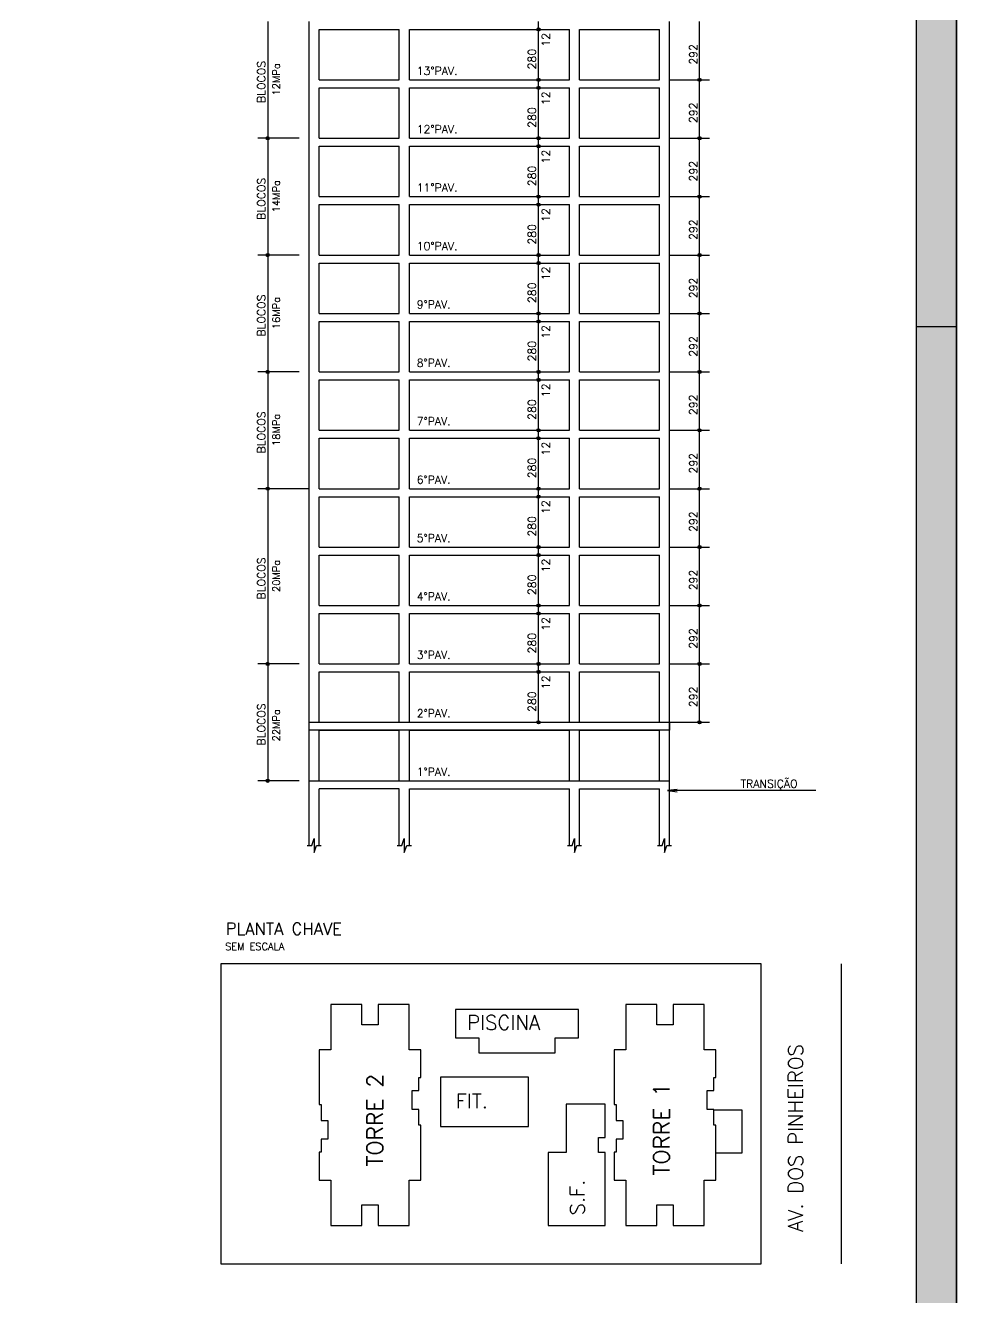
# Model space of a CAD drawing. Extents: x 187 to 6132, y -1204 to 3001.
# Drawn here: x 4969 to 6132, y 552 to 2142 of the extents above; entities that cross this region are included whole.
import ezdxf

# ---------------------------------------------------------------- set-up
doc = ezdxf.new("R2010")
doc.units = 0
doc.header["$LTSCALE"] = 100
doc.header["$MEASUREMENT"] = 0
doc.layers.get('0').update_dxf_attribs({"color": 245, "linetype": 'CONTINUOUS'})
for name, color, linetype in [('16', 5, 'CONTINUOUS'), ('2', 7, 'CONTINUOUS'), ('221', 102, 'CONTINUOUS'), ('235', 7, 'CONTINUOUS'), ('30', 7, 'CONTINUOUS')]:
    doc.layers.add(name, color=color, linetype=linetype)
doc.styles.get("Standard").update_dxf_attribs({"font": 'ROMANS.SHX'})

msp = doc.modelspace()

# ---------------------------------------------------------------- linework, layer by layer
for p, q in [((5323.10879, 2136.978609), (5323.10879, 2146.978605)), ((5773.10861, 2136.978609), (5773.10861, 2146.978605)), ((5323.10879, 2073.978605), (5323.10879, 2136.978609)), ((5335.608785, 2073.978605), (5335.608785, 2136.978609)), ((5335.608785, 2136.978609), (5435.608745, 2136.978609)), ((5435.608745, 2073.978605), (5435.608745, 2136.978609)), ((5435.608745, 2073.978605), (5435.608745, 2136.978609)), ((5448.10874, 2073.978605), (5448.10874, 2136.978609)), ((5448.10874, 2136.978609), (5648.10866, 2136.978609)), ((5648.10866, 2073.978605), (5648.10866, 2136.978609)), ((5660.608655, 2073.978605), (5660.608655, 2136.978609)), ((5660.608655, 2073.978605), (5660.608655, 2136.978609)), ((5660.608655, 2136.978609), (5760.608615, 2136.978609)), ((5760.608615, 2073.978605), (5760.608615, 2136.978609)), ((5773.10861, 2073.978605), (5773.10861, 2136.978609)), ((5323.10879, 2063.978506), (5323.10879, 2073.978502)), ((5335.608785, 2073.978502), (5435.608745, 2073.978502)), ((5448.10874, 2073.978502), (5648.10866, 2073.978502)), ((5660.608655, 2073.978502), (5760.608615, 2073.978502)), ((5773.10861, 2063.978506), (5773.10861, 2073.978502)), ((5323.10879, 2000.978502), (5323.10879, 2063.978506)), ((5335.608785, 2000.978502), (5335.608785, 2063.978506)), ((5335.608785, 2063.978506), (5435.608745, 2063.978506)), ((5435.608745, 2000.978502), (5435.608745, 2063.978506)), ((5435.608745, 2000.978502), (5435.608745, 2063.978506)), ((5448.10874, 2000.978502), (5448.10874, 2063.978506)), ((5448.10874, 2063.978506), (5648.10866, 2063.978506)), ((5648.10866, 2000.978502), (5648.10866, 2063.978506)), ((5660.608655, 2000.978502), (5660.608655, 2063.978506)), ((5660.608655, 2000.978502), (5660.608655, 2063.978506)), ((5660.608655, 2063.978506), (5760.608615, 2063.978506)), ((5760.608615, 2000.978502), (5760.608615, 2063.978506)), ((5773.10861, 2000.978502), (5773.10861, 2063.978506)), ((5323.10879, 1990.978402), (5323.10879, 2000.978398)), ((5323.10879, 1927.978398), (5323.10879, 1990.978402)), ((5335.608785, 2000.978398), (5435.608745, 2000.978398)), ((5335.608785, 1927.978398), (5335.608785, 1990.978402)), ((5335.608785, 1990.978402), (5435.608745, 1990.978402)), ((5435.608745, 1927.978398), (5435.608745, 1990.978402)), ((5435.608745, 1927.978398), (5435.608745, 1990.978402)), ((5448.10874, 2000.978398), (5648.10866, 2000.978398)), ((5448.10874, 1927.978398), (5448.10874, 1990.978402)), ((5448.10874, 1990.978402), (5648.10866, 1990.978402)), ((5648.10866, 1927.978398), (5648.10866, 1990.978402)), ((5660.608655, 2000.978398), (5760.608615, 2000.978398)), ((5660.608655, 1927.978398), (5660.608655, 1990.978402)), ((5660.608655, 1927.978398), (5660.608655, 1990.978402)), ((5660.608655, 1990.978402), (5760.608615, 1990.978402)), ((5760.608615, 1927.978398), (5760.608615, 1990.978402)), ((5773.10861, 1990.978402), (5773.10861, 2000.978398)), ((5773.10861, 1927.978398), (5773.10861, 1990.978402)), ((5323.10879, 1917.978299), (5323.10879, 1927.978295)), ((5335.608785, 1927.978295), (5435.608745, 1927.978295)), ((5448.10874, 1927.978295), (5648.10866, 1927.978295)), ((5660.608655, 1927.978295), (5760.608615, 1927.978295)), ((5773.10861, 1917.978299), (5773.10861, 1927.978295)), ((5323.10879, 1854.978295), (5323.10879, 1917.978299)), ((5335.608785, 1854.978295), (5335.608785, 1917.978299)), ((5335.608785, 1917.978299), (5435.608745, 1917.978299)), ((5435.608745, 1854.978295), (5435.608745, 1917.978299)), ((5435.608745, 1854.978295), (5435.608745, 1917.978299)), ((5448.10874, 1854.978295), (5448.10874, 1917.978299)), ((5448.10874, 1917.978299), (5648.10866, 1917.978299)), ((5648.10866, 1854.978295), (5648.10866, 1917.978299)), ((5660.608655, 1854.978295), (5660.608655, 1917.978299)), ((5660.608655, 1854.978295), (5660.608655, 1917.978299)), ((5660.608655, 1917.978299), (5760.608615, 1917.978299)), ((5760.608615, 1854.978295), (5760.608615, 1917.978299)), ((5773.10861, 1854.978295), (5773.10861, 1917.978299)), ((5323.10879, 1844.978196), (5323.10879, 1854.978192)), ((5323.10879, 1781.978192), (5323.10879, 1844.978196)), ((5335.608785, 1854.978192), (5435.608745, 1854.978192)), ((5335.608785, 1781.978192), (5335.608785, 1844.978196)), ((5335.608785, 1844.978196), (5435.608745, 1844.978196)), ((5435.608745, 1781.978192), (5435.608745, 1844.978196)), ((5435.608745, 1781.978192), (5435.608745, 1844.978196)), ((5448.10874, 1854.978192), (5648.10866, 1854.978192)), ((5448.10874, 1781.978192), (5448.10874, 1844.978196)), ((5448.10874, 1844.978196), (5648.10866, 1844.978196)), ((5648.10866, 1781.978192), (5648.10866, 1844.978196)), ((5660.608655, 1854.978192), (5760.608615, 1854.978192)), ((5660.608655, 1781.978192), (5660.608655, 1844.978196)), ((5660.608655, 1781.978192), (5660.608655, 1844.978196)), ((5660.608655, 1844.978196), (5760.608615, 1844.978196)), ((5760.608615, 1781.978192), (5760.608615, 1844.978196)), ((5773.10861, 1844.978196), (5773.10861, 1854.978192)), ((5773.10861, 1781.978192), (5773.10861, 1844.978196)), ((5323.10879, 1771.978093), (5323.10879, 1781.978089)), ((5335.608785, 1781.978089), (5435.608745, 1781.978089)), ((5448.10874, 1781.978089), (5648.10866, 1781.978089)), ((5660.608655, 1781.978089), (5760.608615, 1781.978089)), ((5773.10861, 1771.978093), (5773.10861, 1781.978089)), ((5323.10879, 1708.978089), (5323.10879, 1771.978093)), ((5335.608785, 1708.978089), (5335.608785, 1771.978093)), ((5335.608785, 1771.978093), (5435.608745, 1771.978093)), ((5435.608745, 1708.978089), (5435.608745, 1771.978093)), ((5435.608745, 1708.978089), (5435.608745, 1771.978093)), ((5448.10874, 1708.978089), (5448.10874, 1771.978093)), ((5448.10874, 1771.978093), (5648.10866, 1771.978093)), ((5648.10866, 1708.978089), (5648.10866, 1771.978093)), ((5660.608655, 1708.978089), (5660.608655, 1771.978093)), ((5660.608655, 1708.978089), (5660.608655, 1771.978093)), ((5660.608655, 1771.978093), (5760.608615, 1771.978093)), ((5760.608615, 1708.978089), (5760.608615, 1771.978093)), ((5773.10861, 1708.978089), (5773.10861, 1771.978093)), ((6081.530458, 1765.709975), (6131.530458, 1765.709975)), ((5323.10879, 1698.977989), (5323.10879, 1708.977985)), ((5335.608785, 1708.977985), (5435.608745, 1708.977985)), ((5448.10874, 1708.977985), (5648.10866, 1708.977985)), ((5660.608655, 1708.977985), (5760.608615, 1708.977985)), ((5773.10861, 1698.977989), (5773.10861, 1708.977985)), ((5323.10879, 1635.977985), (5323.10879, 1698.977989)), ((5335.608785, 1635.977985), (5335.608785, 1698.977989)), ((5335.608785, 1698.977989), (5435.608745, 1698.977989)), ((5435.608745, 1635.977985), (5435.608745, 1698.977989)), ((5435.608745, 1635.977985), (5435.608745, 1698.977989)), ((5448.10874, 1635.977985), (5448.10874, 1698.977989)), ((5448.10874, 1698.977989), (5648.10866, 1698.977989)), ((5648.10866, 1635.977985), (5648.10866, 1698.977989)), ((5660.608655, 1635.977985), (5660.608655, 1698.977989)), ((5660.608655, 1635.977985), (5660.608655, 1698.977989)), ((5660.608655, 1698.977989), (5760.608615, 1698.977989)), ((5760.608615, 1635.977985), (5760.608615, 1698.977989)), ((5773.10861, 1635.977985), (5773.10861, 1698.977989)), ((5323.10879, 1625.977886), (5323.10879, 1635.977882)), ((5323.10879, 1562.977882), (5323.10879, 1625.977886)), ((5335.608785, 1635.977882), (5435.608745, 1635.977882)), ((5335.608785, 1562.977882), (5335.608785, 1625.977886)), ((5335.608785, 1625.977886), (5435.608745, 1625.977886)), ((5435.608745, 1562.977882), (5435.608745, 1625.977886)), ((5435.608745, 1562.977882), (5435.608745, 1625.977886)), ((5448.10874, 1635.977882), (5648.10866, 1635.977882)), ((5448.10874, 1562.977882), (5448.10874, 1625.977886)), ((5448.10874, 1625.977886), (5648.10866, 1625.977886)), ((5648.10866, 1562.977882), (5648.10866, 1625.977886)), ((5660.608655, 1635.977882), (5760.608615, 1635.977882)), ((5660.608655, 1562.977882), (5660.608655, 1625.977886)), ((5660.608655, 1562.977882), (5660.608655, 1625.977886)), ((5660.608655, 1625.977886), (5760.608615, 1625.977886)), ((5760.608615, 1562.977882), (5760.608615, 1625.977886)), ((5773.10861, 1625.977886), (5773.10861, 1635.977882)), ((5773.10861, 1562.977882), (5773.10861, 1625.977886)), ((5323.10879, 1552.977783), (5323.10879, 1562.977779)), ((5335.608785, 1562.977779), (5435.608745, 1562.977779)), ((5448.10874, 1562.977779), (5648.10866, 1562.977779)), ((5660.608655, 1562.977779), (5760.608615, 1562.977779)), ((5773.10861, 1552.977783), (5773.10861, 1562.977779)), ((5323.10879, 1489.977779), (5323.10879, 1552.977783)), ((5335.608785, 1489.977779), (5335.608785, 1552.977783)), ((5335.608785, 1552.977783), (5435.608745, 1552.977783)), ((5435.608745, 1489.977779), (5435.608745, 1552.977783)), ((5435.608745, 1489.977779), (5435.608745, 1552.977783)), ((5448.10874, 1489.977779), (5448.10874, 1552.977783)), ((5448.10874, 1552.977783), (5648.10866, 1552.977783)), ((5648.10866, 1489.977779), (5648.10866, 1552.977783)), ((5660.608655, 1489.977779), (5660.608655, 1552.977783)), ((5660.608655, 1489.977779), (5660.608655, 1552.977783)), ((5660.608655, 1552.977783), (5760.608615, 1552.977783)), ((5760.608615, 1489.977779), (5760.608615, 1552.977783)), ((5773.10861, 1489.977779), (5773.10861, 1552.977783)), ((5323.10879, 1479.97768), (5323.10879, 1489.977676)), ((5323.10879, 1416.977676), (5323.10879, 1479.97768)), ((5335.608785, 1489.977676), (5435.608745, 1489.977676)), ((5335.608785, 1416.977676), (5335.608785, 1479.97768)), ((5335.608785, 1479.97768), (5435.608745, 1479.97768)), ((5435.608745, 1416.977676), (5435.608745, 1479.97768)), ((5435.608745, 1416.977676), (5435.608745, 1479.97768)), ((5448.10874, 1489.977676), (5648.10866, 1489.977676)), ((5448.10874, 1416.977676), (5448.10874, 1479.97768)), ((5448.10874, 1479.97768), (5648.10866, 1479.97768)), ((5648.10866, 1416.977676), (5648.10866, 1479.97768)), ((5660.608655, 1489.977676), (5760.608615, 1489.977676)), ((5660.608655, 1416.977676), (5660.608655, 1479.97768)), ((5660.608655, 1416.977676), (5660.608655, 1479.97768)), ((5660.608655, 1479.97768), (5760.608615, 1479.97768)), ((5760.608615, 1416.977676), (5760.608615, 1479.97768)), ((5773.10861, 1479.97768), (5773.10861, 1489.977676)), ((5773.10861, 1416.977676), (5773.10861, 1479.97768)), ((5323.10879, 1406.977576), (5323.10879, 1416.977572)), ((5335.608785, 1416.977572), (5435.608745, 1416.977572)), ((5448.10874, 1416.977572), (5648.10866, 1416.977572)), ((5660.608655, 1416.977572), (5760.608615, 1416.977572)), ((5773.10861, 1406.977576), (5773.10861, 1416.977572)), ((5323.10879, 1343.977572), (5323.10879, 1406.977576)), ((5335.608785, 1343.977572), (5335.608785, 1406.977576)), ((5335.608785, 1406.977576), (5435.608745, 1406.977576)), ((5435.608745, 1343.977572), (5435.608745, 1406.977576)), ((5435.608745, 1343.977572), (5435.608745, 1406.977576)), ((5448.10874, 1343.977572), (5448.10874, 1406.977576)), ((5448.10874, 1406.977576), (5648.10866, 1406.977576)), ((5648.10866, 1343.977572), (5648.10866, 1406.977576)), ((5660.608655, 1343.977572), (5660.608655, 1406.977576)), ((5660.608655, 1343.977572), (5660.608655, 1406.977576)), ((5660.608655, 1406.977576), (5760.608615, 1406.977576)), ((5760.608615, 1343.977572), (5760.608615, 1406.977576)), ((5773.10861, 1343.977572), (5773.10861, 1406.977576)), ((5323.10879, 1333.977473), (5323.10879, 1343.977469)), ((5335.608785, 1343.977469), (5435.608745, 1343.977469)), ((5448.10874, 1343.977469), (5648.10866, 1343.977469)), ((5660.608655, 1343.977469), (5760.608615, 1343.977469)), ((5773.10861, 1333.977473), (5773.10861, 1343.977469)), ((5323.10879, 1270.977469), (5323.10879, 1333.977473)), ((5335.608785, 1270.977469), (5335.608785, 1333.977473)), ((5335.608785, 1333.977473), (5435.608745, 1333.977473)), ((5435.608745, 1270.977469), (5435.608745, 1333.977473)), ((5435.608745, 1270.977469), (5435.608745, 1333.977473)), ((5448.10874, 1270.977469), (5448.10874, 1333.977473)), ((5448.10874, 1333.977473), (5648.10866, 1333.977473)), ((5648.10866, 1270.977469), (5648.10866, 1333.977473)), ((5660.608655, 1270.977469), (5660.608655, 1333.977473)), ((5660.608655, 1270.977469), (5660.608655, 1333.977473)), ((5660.608655, 1333.977473), (5760.608615, 1333.977473)), ((5760.608615, 1270.977469), (5760.608615, 1333.977473)), ((5773.10861, 1270.977469), (5773.10861, 1333.977473)), ((5323.10879, 1260.977473), (5323.10879, 1270.977469)), ((5323.10879, 1197.977469), (5323.10879, 1260.977473)), ((5335.608785, 1270.977469), (5435.608745, 1270.977469)), ((5435.608745, 1260.977473), (5335.608785, 1260.977473)), ((5335.608785, 1197.977469), (5335.608785, 1260.977473)), ((5335.608785, 1260.977473), (5435.608745, 1260.977473)), ((5435.608745, 1197.977469), (5435.608745, 1260.977473)), ((5435.608745, 1197.977469), (5435.608745, 1260.977473)), ((5448.10874, 1270.977469), (5648.10866, 1270.977469)), ((5448.10874, 1270.977366), (5648.10866, 1270.977366)), ((5448.10874, 1260.977473), (5648.10866, 1260.977473)), ((5448.10874, 1197.977469), (5448.10874, 1260.977473)), ((5448.10874, 1260.977473), (5648.10866, 1260.977473)), ((5648.10866, 1197.977469), (5648.10866, 1260.977473)), ((5660.608655, 1270.977469), (5760.608615, 1270.977469)), ((5660.608655, 1260.977473), (5760.608615, 1260.977473)), ((5660.608655, 1197.977469), (5660.608655, 1260.977473)), ((5660.608655, 1197.977469), (5660.608655, 1260.977473)), ((5660.608655, 1260.977473), (5760.608615, 1260.977473)), ((5760.608615, 1197.977469), (5760.608615, 1260.977473)), ((5773.10861, 1260.977473), (5773.10861, 1270.977469)), ((5773.10861, 1197.977469), (5773.10861, 1260.977473)), ((5323.10879, 1187.977473), (5323.10879, 1197.977469)), ((5323.10879, 1197.977469), (5448.10874, 1197.977469)), ((5448.10874, 1197.977469), (5648.10866, 1197.977469)), ((5448.10874, 1197.977366), (5660.608655, 1197.977366)), ((5660.608655, 1197.977469), (5773.10861, 1197.977469)), ((5773.10861, 1187.977473), (5773.10861, 1197.977469)), ((5323.10879, 1116.977469), (5323.10879, 1187.977473)), ((5323.10879, 1116.977469), (5323.10879, 1187.977473)), ((5335.608785, 1116.977469), (5335.608785, 1187.977473)), ((5435.608745, 1187.977473), (5335.608785, 1187.977473)), ((5435.608745, 1116.977469), (5435.608745, 1187.977473)), ((5435.608745, 1116.977469), (5435.608745, 1187.977473)), ((5448.10874, 1116.977469), (5448.10874, 1187.977473)), ((5448.10874, 1187.977473), (5648.10866, 1187.977473)), ((5648.10866, 1116.977469), (5648.10866, 1187.977473)), ((5660.608655, 1116.977469), (5660.608655, 1187.977473)), ((5660.608655, 1116.977469), (5660.608655, 1187.977473)), ((5660.608655, 1187.977473), (5760.608615, 1187.977473)), ((5760.608615, 1116.977469), (5760.608615, 1187.977473)), ((5773.10861, 1116.977469), (5773.10861, 1187.977473)), ((5773.10861, 1116.977469), (5773.10861, 1187.977473)), ((5987.581775, 969.08641), (5987.581775, 594.08641))]:
    msp.add_line(p, q)
for points in [[(186.530458, -1204.290025), (6131.530458, -1204.290025), (6131.530458, 3000.709975), (186.530458, 3000.709975), (186.530458, -1204.290025)], [(6081.530458, 3000.709975), (6131.530458, 3000.709975), (6131.530458, -1204.290025), (6081.530458, -1204.290025), (6081.530458, 3000.709975)], [(311.530458, -1154.290025), (6081.530458, -1154.290025), (6081.530458, 2950.709975), (311.530458, 2950.709975), (311.530458, -1154.290025)], [(5320.60879, 1116.977469), (5326.442133, 1116.977469), (5329.358788, 1125.727467), (5329.358788, 1108.227472), (5332.275459, 1116.977469), (5338.108785, 1116.977469)], [(5433.108745, 1116.977469), (5438.942088, 1116.977469), (5441.858743, 1125.727467), (5441.858743, 1108.227472), (5444.775414, 1116.977469), (5450.60874, 1116.977469)], [(5645.60866, 1116.977469), (5651.442003, 1116.977469), (5654.358658, 1125.727467), (5654.358658, 1108.227472), (5657.275329, 1116.977469), (5663.108655, 1116.977469)], [(5758.108615, 1116.977469), (5763.941958, 1116.977469), (5766.858613, 1125.727467), (5766.858613, 1108.227472), (5769.775284, 1116.977469), (5775.60861, 1116.977469)], [(5212.581775, 969.08641), (5212.581775, 594.08641), (5887.581775, 594.08641), (5887.581775, 969.08641), (5212.581775, 969.08641)], [(5346.306775, 773.41141), (5346.306775, 749.936982), (5338.056775, 749.936982), (5338.056775, 733.58641), (5335.431775, 733.58641), (5335.431775, 698.78641), (5350.056775, 698.78641), (5350.056775, 642.16141), (5388.606775, 642.16141), (5388.606775, 667.886411), (5409.306775, 667.886411), (5409.306775, 642.16141), (5447.856775, 642.16141), (5447.856775, 698.78641), (5462.481775, 698.78641), (5462.481775, 767.33641), (5459.856775, 767.33641), (5459.856775, 787.21141), (5451.606775, 787.21141), (5451.606775, 810.685839), (5459.856775, 810.685839), (5459.856775, 827.03641), (5462.481775, 827.03641), (5462.481775, 861.83641), (5447.856775, 861.83641), (5447.856775, 918.46141), (5409.306775, 918.46141), (5409.306775, 892.73641), (5388.606775, 892.73641), (5388.606775, 918.46141), (5350.056775, 918.46141), (5350.056775, 861.83641), (5335.431775, 861.83641), (5335.431775, 793.28641), (5338.056775, 793.28641), (5338.056775, 773.41141), (5346.306775, 773.41141)], [(5505.702134, 911.881352), (5505.702134, 876.631352), (5534.759074, 876.631352), (5534.759074, 857.881352), (5630.403019, 857.881352), (5630.403019, 876.631352), (5659.459958, 876.631352), (5659.459958, 911.881352), (5505.702134, 911.881352)], [(5486.93266, 827.476824), (5486.93266, 765.702218), (5596.948141, 765.702218), (5596.948141, 827.476824), (5486.93266, 827.476824)], [(5692.622741, 793.941434), (5644.035434, 793.941434), (5644.035434, 733.190242), (5621.689735, 733.190242), (5621.689735, 642.141038), (5692.621136, 642.141038), (5692.621136, 733.189742), (5684.311764, 733.189742), (5684.311764, 752.000821), (5692.621136, 752.000821), (5692.622741, 793.941434)], [(5828.369275, 786.603855), (5863.479408, 786.603855), (5863.479408, 732.438471), (5830.994275, 732.438471)]]:
    msp.add_lwpolyline(points)
at = {"layer": '221', "color": 11, "linetype": 'Continuous'}
for p, q in [((5271.250938, 2146.978295), (5271.250938, 2000.978088)), ((5310.608785, 2000.978192), (5258.750938, 2000.978192)), ((5310.60879, 2000.978088), (5258.750938, 2000.978088)), ((5271.250938, 2000.978192), (5271.250938, 1854.977984)), ((5310.608785, 1854.978089), (5258.750938, 1854.978089)), ((5310.60879, 1854.977984), (5258.750938, 1854.977984)), ((5271.250938, 1854.978089), (5271.250938, 1708.977881)), ((5310.608785, 1708.977985), (5258.750938, 1708.977985)), ((5310.60879, 1708.977881), (5258.750938, 1708.977881)), ((5271.250938, 1708.977985), (5271.250938, 1562.977778)), ((5323.108785, 1562.977882), (5258.750938, 1562.977882)), ((5310.60879, 1562.977778), (5258.750938, 1562.977778)), ((5271.250938, 1562.977882), (5271.250938, 1343.977468)), ((5310.608785, 1343.977676), (5258.750938, 1343.977676)), ((5310.60879, 1343.977468), (5258.750938, 1343.977468)), ((5271.250938, 1343.977676), (5271.250938, 1197.977468)), ((5310.60879, 1197.977468), (5258.750938, 1197.977468))]:
    msp.add_line(p, q, dxfattribs=at)
at = {"layer": '221'}
for p, q in [((5609.552236, 2136.978609), (5609.552236, 2146.978605)), ((5810.60861, 2073.978605), (5810.60861, 2146.978605)), ((5609.552236, 2073.978605), (5609.552236, 2136.978609)), ((5609.552236, 2063.978506), (5609.552236, 2073.978502)), ((5773.10861, 2073.978502), (5822.60861, 2073.978502)), ((5794.180246, 2073.978605), (5823.10861, 2073.978605)), ((5794.180246, 2073.978502), (5823.10861, 2073.978502)), ((5810.60861, 2000.978502), (5810.60861, 2073.978502)), ((5609.552236, 2000.978502), (5609.552236, 2063.978506)), ((5609.552236, 1990.978402), (5609.552236, 2000.978398)), ((5609.552236, 1927.978398), (5609.552236, 1990.978402)), ((5773.10861, 2000.978398), (5822.60861, 2000.978398)), ((5794.180246, 2000.978502), (5823.10861, 2000.978502)), ((5794.180246, 2000.978398), (5823.10861, 2000.978398)), ((5810.60861, 1927.978398), (5810.60861, 2000.978398)), ((5609.552236, 1917.978299), (5609.552236, 1927.978295)), ((5773.10861, 1927.978295), (5822.60861, 1927.978295)), ((5794.180246, 1927.978398), (5823.10861, 1927.978398)), ((5794.180246, 1927.978295), (5823.10861, 1927.978295)), ((5810.60861, 1854.978295), (5810.60861, 1927.978295)), ((5609.552236, 1854.978295), (5609.552236, 1917.978299)), ((5609.552236, 1844.978196), (5609.552236, 1854.978192)), ((5609.552236, 1781.978192), (5609.552236, 1844.978196)), ((5773.10861, 1854.978192), (5822.60861, 1854.978192)), ((5794.180246, 1854.978295), (5823.10861, 1854.978295)), ((5794.180246, 1854.978192), (5823.10861, 1854.978192)), ((5810.60861, 1781.978192), (5810.60861, 1854.978192)), ((5609.552236, 1771.978093), (5609.552236, 1781.978089)), ((5773.10861, 1781.978089), (5822.60861, 1781.978089)), ((5794.180246, 1781.978192), (5823.10861, 1781.978192)), ((5794.180246, 1781.978089), (5823.10861, 1781.978089)), ((5810.60861, 1708.978089), (5810.60861, 1781.978089)), ((5609.552236, 1708.978089), (5609.552236, 1771.978093)), ((5609.552236, 1698.977989), (5609.552236, 1708.977985)), ((5773.10861, 1708.977985), (5822.60861, 1708.977985)), ((5794.180246, 1708.978089), (5823.10861, 1708.978089)), ((5794.180246, 1708.977985), (5823.10861, 1708.977985)), ((5810.60861, 1635.977985), (5810.60861, 1708.977985)), ((5609.552236, 1635.977985), (5609.552236, 1698.977989)), ((5609.552236, 1625.977886), (5609.552236, 1635.977882)), ((5609.552236, 1562.977882), (5609.552236, 1625.977886)), ((5773.10861, 1635.977882), (5822.60861, 1635.977882)), ((5794.180246, 1635.977985), (5823.10861, 1635.977985)), ((5794.180246, 1635.977882), (5823.10861, 1635.977882)), ((5810.60861, 1562.977882), (5810.60861, 1635.977882)), ((5609.552236, 1552.977783), (5609.552236, 1562.977779)), ((5773.10861, 1562.977779), (5822.60861, 1562.977779)), ((5794.180246, 1562.977882), (5823.10861, 1562.977882)), ((5794.180246, 1562.977779), (5823.10861, 1562.977779)), ((5810.60861, 1489.977779), (5810.60861, 1562.977779)), ((5609.552236, 1489.977779), (5609.552236, 1552.977783)), ((5609.552236, 1479.97768), (5609.552236, 1489.977676)), ((5609.552236, 1416.977676), (5609.552236, 1479.97768)), ((5773.10861, 1489.977676), (5822.60861, 1489.977676)), ((5794.180246, 1489.977779), (5823.10861, 1489.977779)), ((5794.180246, 1489.977676), (5823.10861, 1489.977676)), ((5810.60861, 1416.977676), (5810.60861, 1489.977676)), ((5609.552236, 1406.977576), (5609.552236, 1416.977572)), ((5773.10861, 1416.977572), (5822.60861, 1416.977572)), ((5794.180246, 1416.977676), (5823.10861, 1416.977676)), ((5794.180246, 1416.977573), (5823.10861, 1416.977573)), ((5810.60861, 1343.977572), (5810.60861, 1416.977572)), ((5609.552236, 1343.977572), (5609.552236, 1406.977576)), ((5609.552236, 1333.977473), (5609.552236, 1343.977469)), ((5773.10861, 1343.977469), (5822.60861, 1343.977469)), ((5794.180246, 1343.977572), (5823.10861, 1343.977572)), ((5794.180246, 1343.977469), (5823.10861, 1343.977469)), ((5810.60861, 1270.977469), (5810.60861, 1343.977469)), ((5609.552236, 1270.977469), (5609.552236, 1333.977473)), ((5773.10861, 1270.977469), (5822.60861, 1270.977469)), ((5794.180246, 1270.977469), (5823.10861, 1270.977469))]:
    msp.add_line(p, q, dxfattribs=at)
at = {"layer": '221', "color": 11, "linetype": 'Continuous'}
msp.add_lwpolyline([(5955.799388, 1185.573899), (5770.412836, 1185.573899), (5782.805897, 1187.205476), (5770.412836, 1185.573899), (5782.805897, 1183.942322)], dxfattribs=at)
at = {"layer": '221'}
for centre, radius in [((5609.552236, 2136.978609), 2), ((5609.552236, 2136.978609), 2), ((5609.552236, 2136.978609), 1), ((5609.552236, 2136.978609), 1), ((5609.552236, 2073.978502), 2), ((5609.552236, 2073.978502), 1), ((5810.60861, 2073.978502), 2), ((5810.60861, 2073.978502), 2), ((5810.60861, 2073.978502), 2), ((5810.60861, 2073.978502), 2), ((5810.60861, 2073.978502), 2), ((5810.60861, 2073.978502), 2), ((5810.60861, 2073.978502), 2), ((5810.60861, 2073.978502), 2), ((5810.60861, 2073.978502), 2), ((5810.60861, 2073.978502), 2), ((5810.60861, 2073.978502), 1), ((5810.60861, 2073.978502), 1), ((5810.60861, 2073.978502), 1), ((5810.60861, 2073.978502), 1), ((5810.60861, 2073.978502), 1), ((5810.60861, 2073.978502), 1), ((5810.60861, 2073.978502), 1), ((5810.60861, 2073.978502), 1), ((5810.60861, 2073.978502), 1), ((5810.60861, 2073.978502), 1), ((5609.552236, 2063.978506), 2), ((5609.552236, 2063.978506), 2), ((5609.552236, 2063.978506), 1), ((5609.552236, 2063.978506), 1), ((5609.552236, 2000.978398), 2), ((5609.552236, 1990.978402), 2), ((5609.552236, 1990.978402), 2), ((5609.552236, 2000.978398), 1), ((5609.552236, 1990.978402), 1), ((5609.552236, 1990.978402), 1), ((5810.60861, 2000.978398), 2), ((5810.60861, 2000.978398), 2), ((5810.60861, 2000.978398), 2), ((5810.60861, 2000.978398), 2), ((5810.60861, 2000.978398), 2), ((5810.60861, 2000.978398), 2), ((5810.60861, 2000.978398), 2), ((5810.60861, 2000.978398), 2), ((5810.60861, 2000.978398), 2), ((5810.60861, 2000.978398), 2), ((5810.60861, 2000.978398), 1), ((5810.60861, 2000.978398), 1), ((5810.60861, 2000.978398), 1), ((5810.60861, 2000.978398), 1), ((5810.60861, 2000.978398), 1), ((5810.60861, 2000.978398), 1), ((5810.60861, 2000.978398), 1), ((5810.60861, 2000.978398), 1), ((5810.60861, 2000.978398), 1), ((5810.60861, 2000.978398), 1), ((5609.552236, 1927.978295), 2), ((5609.552236, 1927.978295), 1), ((5810.60861, 1927.978295), 2), ((5810.60861, 1927.978295), 2), ((5810.60861, 1927.978295), 2), ((5810.60861, 1927.978295), 2), ((5810.60861, 1927.978295), 2), ((5810.60861, 1927.978295), 2), ((5810.60861, 1927.978295), 2), ((5810.60861, 1927.978295), 2), ((5810.60861, 1927.978295), 2), ((5810.60861, 1927.978295), 2), ((5810.60861, 1927.978295), 1), ((5810.60861, 1927.978295), 1), ((5810.60861, 1927.978295), 1), ((5810.60861, 1927.978295), 1), ((5810.60861, 1927.978295), 1), ((5810.60861, 1927.978295), 1), ((5810.60861, 1927.978295), 1), ((5810.60861, 1927.978295), 1), ((5810.60861, 1927.978295), 1), ((5810.60861, 1927.978295), 1), ((5609.552236, 1917.978299), 2), ((5609.552236, 1917.978299), 2), ((5609.552236, 1917.978299), 1), ((5609.552236, 1917.978299), 1), ((5609.552236, 1854.978192), 2), ((5609.552236, 1844.978196), 2), ((5609.552236, 1844.978196), 2), ((5609.552236, 1854.978192), 1), ((5609.552236, 1844.978196), 1), ((5609.552236, 1844.978196), 1), ((5810.60861, 1854.978192), 2), ((5810.60861, 1854.978192), 2), ((5810.60861, 1854.978192), 2), ((5810.60861, 1854.978192), 2), ((5810.60861, 1854.978192), 2), ((5810.60861, 1854.978192), 2), ((5810.60861, 1854.978192), 2), ((5810.60861, 1854.978192), 2), ((5810.60861, 1854.978192), 2), ((5810.60861, 1854.978192), 2), ((5810.60861, 1854.978192), 1), ((5810.60861, 1854.978192), 1), ((5810.60861, 1854.978192), 1), ((5810.60861, 1854.978192), 1), ((5810.60861, 1854.978192), 1), ((5810.60861, 1854.978192), 1), ((5810.60861, 1854.978192), 1), ((5810.60861, 1854.978192), 1), ((5810.60861, 1854.978192), 1), ((5810.60861, 1854.978192), 1), ((5609.552236, 1781.978089), 2), ((5609.552236, 1781.978089), 1), ((5810.60861, 1781.978089), 2), ((5810.60861, 1781.978089), 2), ((5810.60861, 1781.978089), 2), ((5810.60861, 1781.978089), 2), ((5810.60861, 1781.978089), 2), ((5810.60861, 1781.978089), 2), ((5810.60861, 1781.978089), 2), ((5810.60861, 1781.978089), 2), ((5810.60861, 1781.978089), 2), ((5810.60861, 1781.978089), 2), ((5810.60861, 1781.978089), 1), ((5810.60861, 1781.978089), 1), ((5810.60861, 1781.978089), 1), ((5810.60861, 1781.978089), 1), ((5810.60861, 1781.978089), 1), ((5810.60861, 1781.978089), 1), ((5810.60861, 1781.978089), 1), ((5810.60861, 1781.978089), 1), ((5810.60861, 1781.978089), 1), ((5810.60861, 1781.978089), 1), ((5609.552236, 1771.978093), 2), ((5609.552236, 1771.978093), 2), ((5609.552236, 1771.978093), 1), ((5609.552236, 1771.978093), 1), ((5609.552236, 1708.977985), 2), ((5609.552236, 1708.977985), 1), ((5810.60861, 1708.977985), 2), ((5810.60861, 1708.977985), 2), ((5810.60861, 1708.977985), 2), ((5810.60861, 1708.977985), 2), ((5810.60861, 1708.977985), 2), ((5810.60861, 1708.977985), 2), ((5810.60861, 1708.977985), 2), ((5810.60861, 1708.977985), 2), ((5810.60861, 1708.977985), 2), ((5810.60861, 1708.977985), 2), ((5810.60861, 1708.977985), 1), ((5810.60861, 1708.977985), 1), ((5810.60861, 1708.977985), 1), ((5810.60861, 1708.977985), 1), ((5810.60861, 1708.977985), 1), ((5810.60861, 1708.977985), 1), ((5810.60861, 1708.977985), 1), ((5810.60861, 1708.977985), 1), ((5810.60861, 1708.977985), 1), ((5810.60861, 1708.977985), 1), ((5609.552236, 1698.977989), 2), ((5609.552236, 1698.977989), 2), ((5609.552236, 1698.977989), 1), ((5609.552236, 1698.977989), 1), ((5609.552236, 1635.977882), 2), ((5810.60861, 1635.977882), 2), ((5810.60861, 1635.977882), 2), ((5810.60861, 1635.977882), 2), ((5810.60861, 1635.977882), 2), ((5810.60861, 1635.977882), 2), ((5810.60861, 1635.977882), 2), ((5810.60861, 1635.977882), 2), ((5810.60861, 1635.977882), 2), ((5810.60861, 1635.977882), 2), ((5810.60861, 1635.977882), 2), ((5609.552236, 1625.977886), 2), ((5609.552236, 1625.977886), 2), ((5609.552236, 1635.977882), 1), ((5609.552236, 1625.977886), 1), ((5609.552236, 1625.977886), 1), ((5810.60861, 1635.977882), 1), ((5810.60861, 1635.977882), 1), ((5810.60861, 1635.977882), 1), ((5810.60861, 1635.977882), 1), ((5810.60861, 1635.977882), 1), ((5810.60861, 1635.977882), 1), ((5810.60861, 1635.977882), 1), ((5810.60861, 1635.977882), 1), ((5810.60861, 1635.977882), 1), ((5810.60861, 1635.977882), 1), ((5609.552236, 1562.977779), 2), ((5609.552236, 1562.977779), 1), ((5810.60861, 1562.977779), 2), ((5810.60861, 1562.977779), 2), ((5810.60861, 1562.977779), 2), ((5810.60861, 1562.977779), 2), ((5810.60861, 1562.977779), 2), ((5810.60861, 1562.977779), 2), ((5810.60861, 1562.977779), 2), ((5810.60861, 1562.977779), 2), ((5810.60861, 1562.977779), 2), ((5810.60861, 1562.977779), 2), ((5810.60861, 1562.977779), 1), ((5810.60861, 1562.977779), 1), ((5810.60861, 1562.977779), 1), ((5810.60861, 1562.977779), 1), ((5810.60861, 1562.977779), 1), ((5810.60861, 1562.977779), 1), ((5810.60861, 1562.977779), 1), ((5810.60861, 1562.977779), 1), ((5810.60861, 1562.977779), 1), ((5810.60861, 1562.977779), 1), ((5609.552236, 1552.977783), 2), ((5609.552236, 1552.977783), 2), ((5609.552236, 1552.977783), 1), ((5609.552236, 1552.977783), 1), ((5609.552236, 1489.977676), 2), ((5609.552236, 1479.97768), 2), ((5609.552236, 1479.97768), 2), ((5609.552236, 1489.977676), 1), ((5609.552236, 1479.97768), 1), ((5609.552236, 1479.97768), 1), ((5810.60861, 1489.977676), 2), ((5810.60861, 1489.977676), 2), ((5810.60861, 1489.977676), 2), ((5810.60861, 1489.977676), 2), ((5810.60861, 1489.977676), 2), ((5810.60861, 1489.977676), 2), ((5810.60861, 1489.977676), 2), ((5810.60861, 1489.977676), 2), ((5810.60861, 1489.977676), 2), ((5810.60861, 1489.977676), 2), ((5810.60861, 1489.977676), 1), ((5810.60861, 1489.977676), 1), ((5810.60861, 1489.977676), 1), ((5810.60861, 1489.977676), 1), ((5810.60861, 1489.977676), 1), ((5810.60861, 1489.977676), 1), ((5810.60861, 1489.977676), 1), ((5810.60861, 1489.977676), 1), ((5810.60861, 1489.977676), 1), ((5810.60861, 1489.977676), 1), ((5609.552236, 1416.977572), 2), ((5609.552236, 1416.977572), 1), ((5810.60861, 1416.977572), 2), ((5810.60861, 1416.977572), 2), ((5810.60861, 1416.977572), 2), ((5810.60861, 1416.977572), 2), ((5810.60861, 1416.977572), 2), ((5810.60861, 1416.977572), 2), ((5810.60861, 1416.977572), 2), ((5810.60861, 1416.977572), 2), ((5810.60861, 1416.977572), 2), ((5810.60861, 1416.977572), 2), ((5810.60861, 1416.977572), 1), ((5810.60861, 1416.977572), 1), ((5810.60861, 1416.977572), 1), ((5810.60861, 1416.977572), 1), ((5810.60861, 1416.977572), 1), ((5810.60861, 1416.977572), 1), ((5810.60861, 1416.977572), 1), ((5810.60861, 1416.977572), 1), ((5810.60861, 1416.977572), 1), ((5810.60861, 1416.977572), 1), ((5609.552236, 1406.977576), 2), ((5609.552236, 1406.977576), 2), ((5609.552236, 1406.977576), 1), ((5609.552236, 1406.977576), 1), ((5609.552236, 1343.977469), 2), ((5609.552236, 1333.977473), 2), ((5609.552236, 1333.977473), 2), ((5609.552236, 1343.977469), 1), ((5810.60861, 1343.977469), 2), ((5810.60861, 1343.977469), 2), ((5810.60861, 1343.977469), 2), ((5810.60861, 1343.977469), 2), ((5810.60861, 1343.977469), 2), ((5810.60861, 1343.977469), 2), ((5810.60861, 1343.977469), 2), ((5810.60861, 1343.977469), 2), ((5810.60861, 1343.977469), 2), ((5810.60861, 1343.977469), 2), ((5810.60861, 1343.977469), 1), ((5810.60861, 1343.977469), 1), ((5810.60861, 1343.977469), 1), ((5810.60861, 1343.977469), 1), ((5810.60861, 1343.977469), 1), ((5810.60861, 1343.977469), 1), ((5810.60861, 1343.977469), 1), ((5810.60861, 1343.977469), 1), ((5810.60861, 1343.977469), 1), ((5810.60861, 1343.977469), 1), ((5609.552236, 1333.977473), 1), ((5609.552236, 1333.977473), 1), ((5609.552236, 1270.977366), 2), ((5609.552236, 1270.977366), 2), ((5609.552236, 1270.977366), 1), ((5609.552236, 1270.977366), 1), ((5810.60861, 1270.977469), 2), ((5810.60861, 1270.977469), 2), ((5810.60861, 1270.977469), 2), ((5810.60861, 1270.977469), 2), ((5810.60861, 1270.977469), 2), ((5810.60861, 1270.977469), 2), ((5810.60861, 1270.977469), 2), ((5810.60861, 1270.977469), 2), ((5810.60861, 1270.977469), 2), ((5810.60861, 1270.977469), 2), ((5810.60861, 1270.977366), 2), ((5810.60861, 1270.977366), 2), ((5810.60861, 1270.977366), 2), ((5810.60861, 1270.977366), 2), ((5810.60861, 1270.977366), 2), ((5810.60861, 1270.977366), 2), ((5810.60861, 1270.977366), 2), ((5810.60861, 1270.977366), 2), ((5810.60861, 1270.977366), 2), ((5810.60861, 1270.977366), 2), ((5810.60861, 1270.977469), 1), ((5810.60861, 1270.977469), 1), ((5810.60861, 1270.977469), 1), ((5810.60861, 1270.977469), 1), ((5810.60861, 1270.977469), 1), ((5810.60861, 1270.977469), 1), ((5810.60861, 1270.977469), 1), ((5810.60861, 1270.977469), 1), ((5810.60861, 1270.977469), 1), ((5810.60861, 1270.977469), 1), ((5810.60861, 1270.977366), 1), ((5810.60861, 1270.977366), 1), ((5810.60861, 1270.977366), 1), ((5810.60861, 1270.977366), 1), ((5810.60861, 1270.977366), 1), ((5810.60861, 1270.977366), 1), ((5810.60861, 1270.977366), 1), ((5810.60861, 1270.977366), 1), ((5810.60861, 1270.977366), 1), ((5810.60861, 1270.977366), 1)]:
    msp.add_circle(centre, radius, dxfattribs=at)
at = {"layer": '221', "color": 11, "linetype": 'Continuous'}
for centre, radius in [((5271.250938, 2000.978192), 2), ((5271.250938, 2000.978088), 2), ((5271.250938, 2000.978192), 1), ((5271.250938, 2000.978088), 1), ((5271.250938, 1854.978089), 2), ((5271.250938, 1854.977984), 2), ((5271.250938, 1854.978089), 1), ((5271.250938, 1854.977984), 1), ((5271.250938, 1708.977985), 2), ((5271.250938, 1708.977881), 2), ((5271.250938, 1708.977985), 1), ((5271.250938, 1708.977881), 1), ((5271.250938, 1562.977882), 2), ((5271.250938, 1562.977778), 2), ((5271.250938, 1562.977882), 1), ((5271.250938, 1562.977778), 1), ((5271.250938, 1343.977676), 2), ((5271.250938, 1343.977468), 2), ((5271.250938, 1343.977676), 1), ((5271.250938, 1343.977468), 1), ((5271.250938, 1197.977468), 2), ((5271.250938, 1197.977468), 1)]:
    msp.add_circle(centre, radius, dxfattribs=at)
at = {"layer": '235'}
for points in [[(6081.530458, 3000.709975), (6131.530458, 3000.709975), (6131.530458, -1204.290025)], [(6081.530458, 3000.709975), (6131.530458, -1204.290025), (6131.530458, -1204.290025)], [(6081.530458, 3000.709975), (6131.530458, -1204.290025), (6081.530458, -1204.290025)], [(6081.530458, 3000.709975), (6081.530458, -1204.290025), (6081.530458, -1204.290025)], [(6081.530458, 3000.709975), (6081.530458, -1204.290025), (6081.530458, 3000.709975)]]:
    msp.add_solid(points, dxfattribs=at)
at = {"layer": '30'}
for points in [[(5773.10861, 1260.97737), (5323.10879, 1260.97737), (5323.10879, 1270.977366), (5773.10861, 1270.977366), (5773.10861, 1260.97737)], [(5714.819275, 773.41141), (5714.819275, 749.936982), (5706.569275, 749.936982), (5706.569275, 733.58641), (5703.944275, 733.58641), (5703.944275, 698.78641), (5718.569275, 698.78641), (5718.569275, 642.16141), (5757.119275, 642.16141), (5757.119275, 667.886411), (5777.819275, 667.886411), (5777.819275, 642.16141), (5816.369275, 642.16141), (5816.369275, 698.78641), (5830.994275, 698.78641), (5830.994275, 767.33641), (5828.369275, 767.33641), (5828.369275, 787.21141), (5820.119275, 787.21141), (5820.119275, 810.685839), (5828.369275, 810.685839), (5828.369275, 827.03641), (5830.994275, 827.03641), (5830.994275, 861.83641), (5816.369275, 861.83641), (5816.369275, 918.46141), (5777.819275, 918.46141), (5777.819275, 892.73641), (5757.119275, 892.73641), (5757.119275, 918.46141), (5718.569275, 918.46141), (5718.569275, 861.83641), (5703.944275, 861.83641), (5703.944275, 793.28641), (5706.569275, 793.28641), (5706.569275, 773.41141), (5714.819275, 773.41141)]]:
    msp.add_lwpolyline(points, dxfattribs=at)

# ---------------------------------------------------------------- texts
for s, height, p in [('13%%dPAV.', 10, (5457.27513, 2080.242944)), ('12%%dPAV.', 10, (5457.27513, 2007.242841)), ('11%%dPAV.', 10, (5457.27513, 1934.242737)), ('10%%dPAV.', 10, (5457.27513, 1861.242634)), ('9%%dPAV.', 10, (5457.27513, 1788.242531)), ('8%%dPAV.', 10, (5457.27513, 1715.242428)), ('7%%dPAV.', 10, (5457.27513, 1642.242324)), ('6%%dPAV.', 10, (5457.27513, 1569.242221)), ('5%%dPAV.', 10, (5457.27513, 1496.242118)), ('4%%dPAV.', 10, (5457.27513, 1423.242015)), ('3%%dPAV.', 10, (5457.27513, 1350.241912)), ('2%%dPAV.', 10, (5457.27513, 1277.241705)), ('1%%dPAV.', 10, (5457.27513, 1204.241705)), ('SEM ESCALA', 9, (5218.004754, 986.385372)), ('PISCINA', 18, (5520.364528, 886.787391)), ('FIT.', 18, (5506.06065, 788.777569))]:
    msp.add_text(s, height=height).set_placement(p)
for s, height, p in [('AV. DOS PINHEIROS', 18, (5939.433729, 634.243835)), ('TORRE 2', 20, (5415.039259, 715.853143)), ('S.F.', 18, (5666.935777, 654.712519))]:
    msp.add_text(s, height=height, rotation=-270).set_placement(p)
at = {"layer": '16'}
msp.add_text('PLANTA CHAVE', height=15, dxfattribs=at).set_placement((5218.743241, 1005.573158))
at = {"layer": '2'}
msp.add_text('TORRE 1', height=20, rotation=-270, dxfattribs=at).set_placement((5772.930847, 704.469625))
at = {"layer": '221'}
for s, p in [('12', (5623.593228, 2115.450497)), ('292', (5807.779629, 2092.923165)), ('280', (5606.277548, 2087.024848)), ('12', (5623.593228, 2042.450394)), ('280', (5606.277548, 2014.024744)), ('292', (5807.779629, 2019.923062)), ('12', (5623.593228, 1969.45029)), ('280', (5606.277548, 1941.024641)), ('292', (5807.779629, 1946.922958)), ('12', (5623.593228, 1896.450187)), ('280', (5606.277548, 1868.024538)), ('292', (5807.779629, 1873.922855)), ('12', (5623.593228, 1823.450084)), ('280', (5606.277548, 1795.024435)), ('292', (5807.779629, 1800.922752)), ('12', (5623.593228, 1750.449981)), ('292', (5807.779629, 1727.922649)), ('280', (5606.277548, 1722.024331)), ('12', (5623.593228, 1677.449878)), ('280', (5606.277548, 1649.024228)), ('292', (5807.779629, 1654.922545)), ('12', (5623.593228, 1604.449774)), ('292', (5807.779629, 1581.922442)), ('280', (5606.277548, 1576.024125)), ('12', (5623.593228, 1531.449671)), ('280', (5606.277548, 1503.024022)), ('292', (5807.779629, 1508.922339)), ('12', (5623.593228, 1458.449568)), ('280', (5606.277548, 1430.023919)), ('292', (5807.779629, 1435.922236)), ('12', (5623.593228, 1385.449465)), ('292', (5807.779629, 1362.922132)), ('280', (5606.277548, 1357.023815)), ('12', (5623.593228, 1312.449361)), ('280', (5606.277548, 1284.023712)), ('292', (5807.779629, 1289.922029))]:
    msp.add_text(s, height=10, rotation=90, dxfattribs=at).set_placement(p)
at = {"layer": '221', "color": 11, "linetype": 'Continuous'}
for p in [(5268.250938, 2044.978191), (5268.250938, 1898.978088), (5268.250938, 1752.977985), (5268.250938, 1606.977882), (5268.250938, 1424.477675), (5268.250938, 1241.977572)]:
    msp.add_text('BLOCOS', height=10, rotation=90, dxfattribs=at).set_placement(p)
at = {"layer": '221', "color": 11}
for s, p in [('12MPa', (5286.370824, 2054.47563)), ('14MPa', (5286.370824, 1908.475526)), ('16MPa', (5286.370824, 1762.475423)), ('18MPa', (5286.370824, 1616.47532)), ('20MPa', (5286.370824, 1433.884128)), ('22MPa', (5286.370824, 1247.225401))]:
    msp.add_text(s, height=9, rotation=90, dxfattribs=at).set_placement(p)
at = {"layer": '221', "color": 11, "linetype": 'Continuous'}
msp.add_text('TRANSIÇÃO', height=10, dxfattribs=at).set_placement((5861.848777, 1189.162424))

doc.saveas('drawing.dxf')
